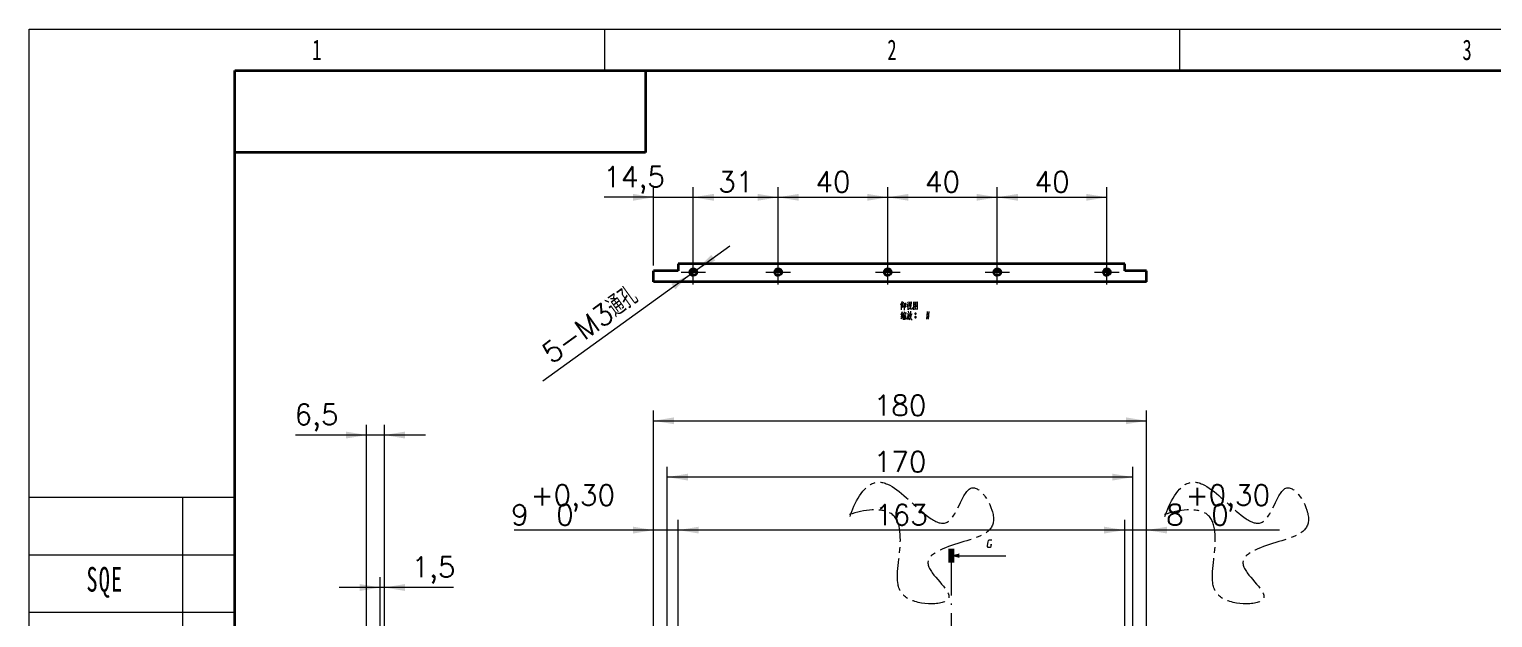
# Model space of a CAD drawing. Header units: millimetres. Extents: x -631 to 3210, y -446 to 2288.
# Drawn here: x 660 to 1194, y 1152 to 1366 of the extents above; entities that cross this region are included whole.
import ezdxf
from ezdxf.enums import TextEntityAlignment as Align

# ---------------------------------------------------------------- set-up
doc = ezdxf.new("R2010")
doc.units = ezdxf.units.MM
doc.linetypes.add('DASHDOT', pattern=[18.5, 12, -3, 0.5, -3])
doc.linetypes.add('点画线', pattern=[18, 12, -2, 2, -2])
doc.layers.get('0').update_dxf_attribs({"lineweight": 18})
for name, color, linetype, lineweight in [('中心线层', 1, '点画线', 18), ('尺寸线层', 3, 'Continuous', 18), ('粗实线层', 7, 'Continuous', 35), ('细实线层', 7, 'Continuous', 18)]:
    doc.layers.add(name, color=color, linetype=linetype, lineweight=lineweight)
doc.styles.get("Standard").update_dxf_attribs({"font": 'txt.shx', "bigfont": 'gbcbig.shx'})
doc.styles.add('标准', font='', dxfattribs={"width": 0.667})
doc.styles.get('标准').set_extended_font_data('宋体')
doc.dimstyles.get("Standard").update_dxf_attribs({"dimscale": 3, "dimtxt": 0.18, "dimasz": 0.18, "dimexe": 0.18, "dimexo": 0.0625, "dimgap": 0.09, "dimtad": 0, "dimtih": 1, "dimtoh": 1, "dimdec": 4, "dimzin": 0, "dimdsep": 46, "dimtxsty": 'Standard', "dimcen": 0.09, "dimdle": 0.36, "dimadec": 0, "dimazin": 0, "dimtfac": 1, "dimtdec": 4, "dimtofl": 0, "dimtmove": 0, "dimatfit": 3, "dimfxl": 0, "dimtolj": 1, "dimtzin": 0, "dimarcsym": 0})

# ---------------------------------------------------------------- blocks, each defined once
blk = doc.blocks.new('*X2')
at = {"layer": '尺寸线层', "linetype": 'Continuous'}
for p, q in [((-185, 91.49), (-210, 91.49)), ((-191.37, 91.49), (-191.37, -90.21)), ((-185, 84.49), (-210, 84.49)), ((-185, 77.49), (-210, 77.49))]:
    blk.add_line(p, q, dxfattribs=at)
at = {"layer": '粗实线层'}
for p, q in [((-185, -143.5), (-185, 143.5)), ((-185, 143.5), (205, 143.5)), ((-135, 143.5), (-135, 133.5)), ((-135, 133.5), (-185, 133.5))]:
    blk.add_line(p, q, dxfattribs=at)
at = {"layer": '细实线层'}
for p, q in [((-210, -148.5), (-210, 148.5)), ((-210, 148.5), (210, 148.5)), ((-140, 148.5), (-140, 143.5)), ((-70, 148.5), (-70, 143.5))]:
    blk.add_line(p, q, dxfattribs=at)
at = {"layer": '尺寸线层', "linetype": 'Continuous', "insert": (-200.8, 81.17), "char_height": 3, "width": 31.0587, "attachment_point": 5, "line_spacing_factor": 0.47619, "style": '标准'}
blk.add_mtext('\\T1.1;\\W0.667;SQE', dxfattribs=at)
at = {"layer": '尺寸线层', "style": '标准'}
for tag, height, width, p in [('T1', 2.5, 0.667, (-175, 146)), ('T2', 2.5, 0.667, (-105, 146)), ('T3', 2.5, 0.667, (-35, 146)), ('T4', 2.5, 0.667, (35, 146)), ('T5', 2.5, 0.667, (105, 146)), ('T6', 2.5, 0.667, (175, 146)), ('R1', 2.5, 0.667, (207.5, 111.38)), ('SQE', 3.5, 0.667, (-188.18, 80.99)), ('试制车间', 3.5, 0.28375, (-188.18, 73.99)), ('涂装车间（装配）', 3.5, 0.147264, (-188.18, 66.99)), ('涂装车间（涂装）', 3.5, 0.147264, (-188.18, 59.99)), ('国际内装车间', 3.5, 0.189302, (-188.18, 52.99)), ('地铁复合车间', 3.5, 0.186278, (-188.18, 46.02)), ('屏蔽门车间', 3.5, 0.225254, (-188.18, 39.14)), ('R2', 2.5, 0.667, (207.5, 37.12)), ('电器车间', 3.5, 0.292284, (-188.18, 32.21)), ('玻璃钢车间', 3.5, 0.225603, (-188.18, 25.29)), ('城轨内装车间', 3.5, 0.186278, (-188.18, 18.29)), ('不锈钢箱体车间', 3.5, 0.15932, (-188.18, 11.29)), ('门系统总装车间', 3.5, 0.161527, (-188.18, 4.29)), ('座椅厨房车间', 3.5, 0.186516, (-188.18, -2.71)), ('碳钢车间', 3.5, 0.28375, (-188.18, -9.71)), ('铝不锈钢车间', 3.5, 0.186397, (-188.18, -16.71)), ('风挡车间', 3.5, 0.284026, (-188.18, -23.71)), ('风道车间', 3.5, 0.284026, (-188.18, -30.71)), ('动车内装车间', 3.5, 0.186397, (-188.18, -37.71)), ('R3', 2.5, 0.667, (207.5, -37.12)), ('采购部', 3.5, 0.378308, (-188.18, -44.71)), ('检修服务部', 3.5, 0.223014, (-188.18, -51.71)), ('品管部', 3.5, 0.389426, (-188.18, -58.71)), ('生产保障部', 3.5, 0.223356, (-188.18, -65.71)), ('工业化部', 3.5, 0.281557, (-188.18, -72.71)), ('研发部', 3.5, 0.3788, (-188.18, -79.71)), ('旧底图总号', 3, 0.667, (-197.5, -100.5)), ('R4', 2.5, 0.667, (207.5, -111.38)), ('底图总号', 3, 0.667, (-197.5, -113.5)), ('签字', 3, 0.667, (-197.5, -126.5)), ('日期', 3, 0.667, (-197.5, -139.5)), ('B1', 2.5, 0.667, (-175, -146)), ('B2', 2.5, 0.667, (-105, -146)), ('B3', 2.5, 0.667, (-35, -146)), ('B4', 2.5, 0.667, (35, -146)), ('B5', 2.5, 0.667, (105, -146)), ('B6', 2.5, 0.667, (175, -146))]:
    blk.add_attdef(tag, text='', height=height, dxfattribs=dict(at, width=width)).set_placement(p, align=Align.MIDDLE_CENTER)
at = {"layer": '尺寸线层', "style": '标准', "width": 0.667}
blk.add_attdef('图号', text='', height=5.33, rotation=180, dxfattribs=at).set_placement((-160, 138.5), align=Align.MIDDLE_CENTER)
blk = doc.blocks.new('*X16')
at = {"layer": '尺寸线层', "linetype": 'Continuous'}
for points in [[(887.97, 1223.53), (895.47, 1224.78), (895.47, 1222.28)], [(1067.97, 1223.53), (1060.47, 1224.78), (1060.47, 1222.28)]]:
    blk.add_hatch(color=0, dxfattribs=at).paths.add_polyline_path(points, flags=0)
at = {"layer": '尺寸线层', "color": 0, "linetype": 'Continuous'}
for p, q in [((887.97, 1141.96), (887.97, 1227.28)), ((1067.97, 1141.96), (1067.97, 1227.28)), ((887.97, 1223.53), (1067.97, 1223.53))]:
    blk.add_line(p, q, dxfattribs=at)
at = {"layer": '尺寸线层', "color": 0, "insert": (977.97, 1229.16), "char_height": 7.5, "width": 36.4286, "attachment_point": 5}
blk.add_mtext('180', dxfattribs=at)
blk = doc.blocks.new('*X18')
at = {"color": 0, "char_height": 7.5, "width": 300, "attachment_point": 1, "rotation": 90}
for s, insert in [('-0,50', (812.65, 962.12)), ('0', (800.11, 971.4)), ('342', (808.36, 940.69))]:
    blk.add_mtext(s, dxfattribs=dict(at, insert=insert))
blk = doc.blocks.new('*X17')
at = {"layer": '尺寸线层', "linetype": 'Continuous'}
for points in [[(817.74, 1140.08), (818.99, 1132.58), (816.49, 1132.58)], [(817.74, 798.08), (818.99, 805.58), (816.49, 805.58)]]:
    blk.add_hatch(color=0, dxfattribs=at).paths.add_polyline_path(points, flags=0)
at = {"layer": '尺寸线层', "color": 0, "linetype": 'Continuous'}
for p, q in [((886.09, 1140.08), (813.99, 1140.08)), ((817.74, 1140.08), (817.74, 798.08)), ((886.09, 798.08), (813.99, 798.08))]:
    blk.add_line(p, q, dxfattribs=at)
at = {"layer": '尺寸线层', "color": 0}
blk.add_blockref('*X18', (0, 0), dxfattribs=at)
blk = doc.blocks.new('*X47')
at = {"layer": '尺寸线层', "linetype": 'Continuous'}
for points in [[(788.17, 1162.66), (780.67, 1161.41), (780.67, 1163.91)], [(789.67, 1162.66), (797.17, 1161.41), (797.17, 1163.91)]]:
    blk.add_hatch(color=0, dxfattribs=at).paths.add_polyline_path(points, flags=0)
at = {"layer": '尺寸线层', "color": 0, "linetype": 'Continuous'}
for p, q in [((788.17, 1136.96), (788.17, 1166.41)), ((789.67, 1141.96), (789.67, 1166.41)), ((814.91, 1162.66), (773.17, 1162.66))]:
    blk.add_line(p, q, dxfattribs=at)
at = {"layer": '尺寸线层', "color": 0, "insert": (807.59, 1169), "char_height": 7.5, "width": 29.2857, "attachment_point": 5}
blk.add_mtext('1,5', dxfattribs=at)
blk = doc.blocks.new('*X73')
at = {"layer": '尺寸线层', "linetype": 'Continuous'}
for points in [[(783.17, 1218.32), (775.67, 1217.07), (775.67, 1219.57)], [(789.67, 1218.32), (797.17, 1217.07), (797.17, 1219.57)]]:
    blk.add_hatch(color=0, dxfattribs=at).paths.add_polyline_path(points, flags=0)
at = {"layer": '尺寸线层', "color": 0, "linetype": 'Continuous'}
for p, q in [((783.17, 1141.96), (783.17, 1222.07)), ((789.67, 1141.96), (789.67, 1222.07)), ((804.67, 1218.32), (757.21, 1218.32))]:
    blk.add_line(p, q, dxfattribs=at)
at = {"layer": '尺寸线层', "color": 0, "insert": (764.89, 1224.66), "char_height": 7.5, "width": 30.7143, "attachment_point": 5}
blk.add_mtext('6,5', dxfattribs=at)
blk = doc.blocks.new('*X76')
at = {"layer": '尺寸线层', "linetype": 'Continuous'}
for points in [[(896.97, 1183.61), (904.47, 1182.36), (904.47, 1184.86)], [(1059.97, 1183.61), (1052.47, 1182.36), (1052.47, 1184.86)]]:
    blk.add_hatch(color=0, dxfattribs=at).paths.add_polyline_path(points, flags=0)
at = {"layer": '尺寸线层', "color": 0, "linetype": 'Continuous'}
for p, q in [((896.97, 1141.96), (896.97, 1187.36)), ((1059.97, 1141.96), (1059.97, 1187.36)), ((1059.97, 1183.61), (896.97, 1183.61))]:
    blk.add_line(p, q, dxfattribs=at)
at = {"layer": '尺寸线层', "color": 0, "insert": (978.47, 1189.23), "char_height": 7.5, "width": 36.4286, "attachment_point": 5}
blk.add_mtext('163', dxfattribs=at)
blk = doc.blocks.new('*X77')
at = {"layer": '尺寸线层', "linetype": 'Continuous'}
for points in [[(892.97, 1202.97), (900.47, 1201.72), (900.47, 1204.22)], [(1062.97, 1202.97), (1055.47, 1201.72), (1055.47, 1204.22)]]:
    blk.add_hatch(color=0, dxfattribs=at).paths.add_polyline_path(points, flags=0)
at = {"layer": '尺寸线层', "color": 0, "linetype": 'Continuous'}
for p, q in [((892.97, 1135.96), (892.97, 1206.72)), ((1062.97, 1202.97), (892.97, 1202.97)), ((1062.97, 1135.96), (1062.97, 1206.72))]:
    blk.add_line(p, q, dxfattribs=at)
at = {"layer": '尺寸线层', "color": 0, "insert": (977.97, 1208.59), "char_height": 7.5, "width": 36.4286, "attachment_point": 5}
blk.add_mtext('170', dxfattribs=at)
blk = doc.blocks.new('*X180')
at = {"color": 0, "char_height": 7.5, "width": 300, "attachment_point": 1}
for s, insert in [('+0,30', (1082.25, 1200.16)), ('8', (1075.11, 1192.98)), ('0', (1091.54, 1192.98))]:
    blk.add_mtext(s, dxfattribs=dict(at, insert=insert))
blk = doc.blocks.new('*X179')
at = {"layer": '尺寸线层', "linetype": 'Continuous'}
for points in [[(1059.97, 1183.61), (1052.47, 1182.36), (1052.47, 1184.86)], [(1067.97, 1183.61), (1075.47, 1182.36), (1075.47, 1184.86)]]:
    blk.add_hatch(color=0, dxfattribs=at).paths.add_polyline_path(points, flags=0)
at = {"layer": '尺寸线层', "color": 0, "linetype": 'Continuous'}
for p, q in [((1059.97, 1141.96), (1059.97, 1187.36)), ((1067.97, 1141.96), (1067.97, 1187.36)), ((1116.54, 1183.61), (1044.97, 1183.61))]:
    blk.add_line(p, q, dxfattribs=at)
at = {"layer": '尺寸线层', "color": 0}
blk.add_blockref('*X180', (0, 0), dxfattribs=at)
blk = doc.blocks.new('*X221')
at = {"color": 0, "char_height": 7.5, "width": 300, "attachment_point": 1}
for s, insert in [('+0,30', (843.08, 1200.16)), ('9', (835.94, 1192.98)), ('0', (852.37, 1192.98))]:
    blk.add_mtext(s, dxfattribs=dict(at, insert=insert))
blk = doc.blocks.new('*X220')
at = {"layer": '尺寸线层', "linetype": 'Continuous'}
for points in [[(887.97, 1183.61), (880.47, 1182.36), (880.47, 1184.86)], [(896.97, 1183.61), (904.47, 1182.36), (904.47, 1184.86)]]:
    blk.add_hatch(color=0, dxfattribs=at).paths.add_polyline_path(points, flags=0)
at = {"layer": '尺寸线层', "color": 0, "linetype": 'Continuous'}
for p, q in [((887.97, 1141.96), (887.97, 1187.36)), ((896.97, 1141.96), (896.97, 1187.36)), ((911.97, 1183.61), (837.01, 1183.61))]:
    blk.add_line(p, q, dxfattribs=at)
at = {"layer": '尺寸线层', "color": 0}
blk.add_blockref('*X221', (0, 0), dxfattribs=at)
blk = doc.blocks.new('*X232')
at = {"layer": '尺寸线层', "linetype": 'Continuous'}
for points in [[(887.97, 1305.14), (880.47, 1306.39), (880.47, 1303.89)], [(902.47, 1305.14), (909.97, 1306.39), (909.97, 1303.89)]]:
    blk.add_hatch(color=0, dxfattribs=at).paths.add_polyline_path(points, flags=0)
at = {"layer": '尺寸线层', "color": 0, "linetype": 'Continuous'}
for p, q in [((887.97, 1305.14), (869.96, 1305.14)), ((887.97, 1280.18), (887.97, 1308.89)), ((887.97, 1305.14), (917.47, 1305.14)), ((902.47, 1279.68), (902.47, 1308.89))]:
    blk.add_line(p, q, dxfattribs=at)
at = {"layer": '尺寸线层', "color": 0, "insert": (880.85, 1311.48), "char_height": 7.5, "width": 43.5714, "attachment_point": 5}
blk.add_mtext('14,5', dxfattribs=at)
blk = doc.blocks.new('*X233')
at = {"layer": '尺寸线层', "linetype": 'Continuous'}
for points in [[(902.47, 1305.14), (909.97, 1306.39), (909.97, 1303.89)], [(933.47, 1305.14), (925.97, 1306.39), (925.97, 1303.89)]]:
    blk.add_hatch(color=0, dxfattribs=at).paths.add_polyline_path(points, flags=0)
at = {"layer": '尺寸线层', "color": 0, "linetype": 'Continuous'}
for p, q in [((902.47, 1279.68), (902.47, 1308.89)), ((902.47, 1305.14), (933.47, 1305.14)), ((933.47, 1279.68), (933.47, 1308.89))]:
    blk.add_line(p, q, dxfattribs=at)
at = {"layer": '尺寸线层', "color": 0, "insert": (917.97, 1310.77), "char_height": 7.5, "width": 20, "attachment_point": 5}
blk.add_mtext('31', dxfattribs=at)
blk = doc.blocks.new('*X234')
at = {"layer": '尺寸线层', "linetype": 'Continuous'}
for points in [[(933.47, 1305.14), (940.97, 1306.39), (940.97, 1303.89)], [(973.47, 1305.14), (965.97, 1306.39), (965.97, 1303.89)]]:
    blk.add_hatch(color=0, dxfattribs=at).paths.add_polyline_path(points, flags=0)
at = {"layer": '尺寸线层', "color": 0, "linetype": 'Continuous'}
for p, q in [((933.47, 1279.68), (933.47, 1308.89)), ((933.47, 1305.14), (973.47, 1305.14)), ((973.47, 1279.68), (973.47, 1308.89))]:
    blk.add_line(p, q, dxfattribs=at)
at = {"layer": '尺寸线层', "color": 0, "insert": (953.47, 1310.77), "char_height": 7.5, "width": 24.2857, "attachment_point": 5}
blk.add_mtext('40', dxfattribs=at)
blk = doc.blocks.new('*X235')
at = {"layer": '尺寸线层', "linetype": 'Continuous'}
for points in [[(973.47, 1305.14), (980.97, 1306.39), (980.97, 1303.89)], [(1013.47, 1305.14), (1005.97, 1306.39), (1005.97, 1303.89)]]:
    blk.add_hatch(color=0, dxfattribs=at).paths.add_polyline_path(points, flags=0)
at = {"layer": '尺寸线层', "color": 0, "linetype": 'Continuous'}
for p, q in [((973.47, 1279.68), (973.47, 1308.89)), ((973.47, 1305.14), (1013.47, 1305.14)), ((1013.47, 1279.68), (1013.47, 1308.89))]:
    blk.add_line(p, q, dxfattribs=at)
at = {"layer": '尺寸线层', "color": 0, "insert": (993.47, 1310.77), "char_height": 7.5, "width": 24.2857, "attachment_point": 5}
blk.add_mtext('40', dxfattribs=at)
blk = doc.blocks.new('*X236')
at = {"layer": '尺寸线层', "linetype": 'Continuous'}
for points in [[(1013.47, 1305.14), (1020.97, 1306.39), (1020.97, 1303.89)], [(1053.47, 1305.14), (1045.97, 1306.39), (1045.97, 1303.89)]]:
    blk.add_hatch(color=0, dxfattribs=at).paths.add_polyline_path(points, flags=0)
at = {"layer": '尺寸线层', "color": 0, "linetype": 'Continuous'}
for p, q in [((1013.47, 1279.68), (1013.47, 1308.89)), ((1013.47, 1305.14), (1053.47, 1305.14)), ((1053.47, 1279.68), (1053.47, 1308.89))]:
    blk.add_line(p, q, dxfattribs=at)
at = {"layer": '尺寸线层', "color": 0, "insert": (1033.47, 1310.77), "char_height": 7.5, "width": 24.2857, "attachment_point": 5}
blk.add_mtext('40', dxfattribs=at)
blk = doc.blocks.new('*X243')
at = {"layer": '尺寸线层', "linetype": 'Continuous'}
for points in [[(903.69, 1278.69), (909.03, 1284.09), (910.5, 1282.06)], [(901.25, 1276.93), (894.44, 1273.55), (895.9, 1271.53)]]:
    blk.add_hatch(color=0, dxfattribs=at).paths.add_polyline_path(points, flags=0)
at = {"layer": '尺寸线层', "color": 0, "linetype": 'Continuous'}
blk.add_line((847.48, 1238.1), (915.85, 1287.47), dxfattribs=at)
at = {"layer": '尺寸线层', "color": 0, "insert": (864.63, 1258.71), "char_height": 7.5, "width": 103.8929, "attachment_point": 5, "rotation": 35.8341}
blk.add_mtext('5-M3通孔', dxfattribs=at)

msp = doc.modelspace()

# ---------------------------------------------------------------- hatches: boundary and pattern name
at = {"lineweight": 13}
msp.add_hatch(color=7, dxfattribs=at).paths.add_polyline_path([(999.57, 1175.084), (996.57, 1174.28), (999.57, 1173.476)], flags=0)

# ---------------------------------------------------------------- linework, layer by layer
at = {"color": 7, "lineweight": 35, "ltscale": 0.1}
for p, q in [((887.97, 1274.308), (887.97, 1278.308)), ((1067.97, 1274.308), (1067.97, 1278.308))]:
    msp.add_line(p, q, dxfattribs=at)
at = {"color": 7, "lineweight": 35, "ltscale": 0.225}
msp.add_line((896.97, 1278.308), (887.97, 1278.308), dxfattribs=at)
at = {"color": 7, "lineweight": 35, "ltscale": 0.0625}
for p, q in [((896.97, 1280.808), (896.97, 1278.308)), ((1059.97, 1278.308), (1059.97, 1280.808))]:
    msp.add_line(p, q, dxfattribs=at)
at = {"color": 7, "lineweight": 35}
for p, q in [((1059.97, 1280.808), (896.97, 1280.808)), ((1067.97, 1274.308), (887.97, 1274.308))]:
    msp.add_line(p, q, dxfattribs=at)
at = {"color": 7, "lineweight": 35, "ltscale": 0.016162}
msp.add_line((901.323, 1278.308), (901.97, 1278.308), dxfattribs=at)
at = {"color": 7, "lineweight": 35, "ltscale": 0.041144}
for p, q in [((901.97, 1278.308), (903.615, 1278.308)), ((1052.324, 1278.308), (1053.97, 1278.308))]:
    msp.add_line(p, q, dxfattribs=at)
at = {"color": 7, "lineweight": 13, "ltscale": 0.041141}
for p, q in [((901.97, 1278.308), (901.97, 1276.663)), ((1053.97, 1276.663), (1053.97, 1278.308))]:
    msp.add_line(p, q, dxfattribs=at)
at = {"color": 7, "lineweight": 35, "ltscale": 0.057288}
for p, q in [((932.324, 1278.308), (934.615, 1278.308)), ((972.324, 1278.308), (974.615, 1278.308)), ((1012.324, 1278.308), (1014.615, 1278.308))]:
    msp.add_line(p, q, dxfattribs=at)
at = {"color": 7, "lineweight": 35, "ltscale": 0.016144}
msp.add_line((1053.97, 1278.308), (1054.615, 1278.308), dxfattribs=at)
at = {"color": 7, "lineweight": 35, "ltscale": 0.2}
msp.add_line((1067.97, 1278.308), (1059.97, 1278.308), dxfattribs=at)
at = {"color": 7, "lineweight": 100, "ltscale": 0.125}
msp.add_line((996.57, 1176.78), (996.57, 1171.78), dxfattribs=at)
at = {"color": 7, "lineweight": 13}
msp.add_line((996.57, 1174.28), (1016.57, 1174.28), dxfattribs=at)
at = {"color": 7, "linetype": 'DASHDOT', "lineweight": 13}
msp.add_line((996.57, 1171.78), (996.57, 761.785), dxfattribs=at)
at = {"color": 7, "lineweight": 13}
for points in [[(978.669, 1267.063), (978.074, 1265.768)], [(978.459, 1264.018), (978.459, 1265.243), (978.459, 1266.503)], [(978.879, 1266.363), (979.3, 1266.888)], [(978.879, 1266.503), (978.879, 1264.928)], [(979.439, 1266.538), (979.439, 1265.243), (979.439, 1263.913)], [(979.929, 1264.928), (980.034, 1266.643)], [(980.665, 1267.028), (980.945, 1266.608)], [(981.435, 1266.993), (981.435, 1265.313)], [(982.099, 1266.818), (981.435, 1266.748)], [(982.03, 1265.243), (982.099, 1266.923)], [(982.869, 1267.028), (982.869, 1265.558), (982.869, 1264.053)], [(982.869, 1266.993), (982.869, 1265.593), (982.869, 1264.193)], [(984.34, 1266.853), (982.869, 1266.713)], [(983.639, 1266.573), (983.08, 1265.768)], [(983.639, 1265.803), (983.99, 1266.433)], [(984.304, 1264.228), (984.304, 1265.593), (984.34, 1266.993)], [(978.179, 1260.833), (978.879, 1261.218)], [(978.635, 1262.268), (978.215, 1262.128)], [(978.705, 1263.283), (978.25, 1262.198)], [(978.284, 1261.498), (978.81, 1261.673)], [(978.774, 1262.513), (978.32, 1261.498)], [(979.09, 1261.988), (978.774, 1261.498)], [(978.879, 1264.928), (979.405, 1265.453)], [(979.02, 1262.968), (978.915, 1262.408)], [(979.02, 1262.828), (980.07, 1262.968)], [(979.264, 1262.548), (979.09, 1261.988)], [(979.125, 1262.058), (979.125, 1260.343)], [(979.334, 1262.268), (980.034, 1262.373)], [(979.405, 1263.458), (979.58, 1263.073)], [(979.405, 1261.848), (979.439, 1260.448)], [(979.405, 1261.743), (979.929, 1261.813)], [(979.439, 1266.328), (979.965, 1266.398)], [(979.439, 1261.183), (979.824, 1261.253)], [(979.649, 1262.303), (979.58, 1261.743)], [(979.929, 1264.928), (979.649, 1265.278)], [(979.965, 1261.918), (979.895, 1260.518)], [(980.105, 1263.073), (979.965, 1262.618)], [(981.014, 1266.363), (980.84, 1265.873), (980.349, 1265.138)], [(980.875, 1262.688), (980.77, 1261.778), (980.665, 1261.358), (980.349, 1260.483)], [(980.385, 1266.153), (980.945, 1266.223)], [(980.385, 1262.618), (981.435, 1262.758)], [(981.189, 1262.198), (981.084, 1261.358), (980.945, 1260.518), (980.734, 1260.798)], [(980.804, 1262.023), (981.189, 1262.093)], [(980.84, 1265.873), (980.84, 1264.088)], [(980.84, 1265.698), (981.155, 1265.383)], [(980.875, 1263.528), (980.98, 1262.968)], [(980.945, 1264.088), (981.224, 1264.368)], [(981.224, 1264.368), (981.47, 1264.718)], [(981.574, 1262.198), (981.399, 1261.638)], [(981.645, 1265.348), (981.47, 1264.718)], [(981.504, 1261.953), (982.064, 1260.518)], [(981.715, 1262.828), (981.574, 1262.198)], [(981.855, 1261.568), (981.574, 1260.938)], [(981.75, 1266.398), (981.645, 1265.348)], [(981.645, 1262.443), (982.345, 1262.583)], [(981.784, 1263.563), (981.715, 1262.828)], [(981.784, 1264.368), (981.784, 1265.453)], [(981.925, 1264.263), (981.784, 1264.368)], [(982.064, 1262.513), (981.855, 1261.568)], [(982.345, 1264.263), (981.925, 1264.263)], [(982.345, 1264.893), (982.345, 1264.263)], [(982.869, 1264.298), (984.234, 1264.403)], [(982.939, 1265.103), (983.429, 1265.523)], [(983.395, 1266.013), (984.095, 1265.278)], [(983.395, 1264.928), (983.744, 1264.543)], [(983.395, 1262.653), (983.78, 1262.653)], [(983.395, 1261.393), (983.78, 1261.393)], [(983.429, 1266.223), (983.885, 1266.293)], [(983.429, 1265.523), (983.639, 1265.803)], [(983.429, 1262.758), (983.744, 1262.758)], [(983.429, 1262.513), (983.744, 1262.513)], [(983.429, 1261.498), (983.744, 1261.498)], [(983.429, 1261.253), (983.744, 1261.253)], [(983.5, 1265.313), (983.744, 1265.033)], [(984.095, 1265.278), (984.27, 1265.313)], [(984.304, 1264.123), (984.304, 1264.228), (984.234, 1264.403)], [(987.84, 1263.388), (987.734, 1261.988), (987.629, 1260.588)], [(987.84, 1262.653), (988.224, 1262.653)], [(987.84, 1261.393), (988.224, 1261.393)], [(987.875, 1262.758), (988.189, 1262.758)], [(987.875, 1262.513), (988.189, 1262.513)], [(987.875, 1261.498), (988.189, 1261.498)], [(987.875, 1261.253), (988.189, 1261.253)], [(988.435, 1263.388), (988.33, 1261.988), (988.224, 1260.588)], [(979.895, 1260.693), (979.474, 1260.623)], [(981.574, 1260.938), (981.189, 1260.413)], [(982.064, 1260.518), (982.379, 1260.518)], [(1011.198, 1178.375), (1011.023, 1177.255), (1010.077, 1177.255), (1009.938, 1177.675), (1009.903, 1177.99), (1010.077, 1179.39), (1010.253, 1179.88), (1010.532, 1180.055), (1011.478, 1180.055)], [(1010.988, 1178.375), (1011.407, 1178.375)]]:
    msp.add_lwpolyline(points, dxfattribs=at)
for points in [[(983.5, 1262.443), (983.675, 1262.443), (983.78, 1262.548), (983.78, 1262.723), (983.675, 1262.828), (983.5, 1262.828), (983.395, 1262.723), (983.395, 1262.548)], [(983.5, 1261.183), (983.675, 1261.183), (983.78, 1261.288), (983.78, 1261.463), (983.675, 1261.568), (983.5, 1261.568), (983.395, 1261.463), (983.395, 1261.288)], [(987.945, 1262.443), (988.119, 1262.443), (988.224, 1262.548), (988.224, 1262.723), (988.119, 1262.828), (987.945, 1262.828), (987.84, 1262.723), (987.84, 1262.548)], [(987.945, 1261.183), (988.119, 1261.183), (988.224, 1261.288), (988.224, 1261.463), (988.119, 1261.568), (987.945, 1261.568), (987.84, 1261.463), (987.84, 1261.288)]]:
    msp.add_lwpolyline(points, close=True, dxfattribs=at)
at = {"color": 7, "lineweight": 35}
for centre in [(902.47, 1277.808), (933.47, 1277.808), (973.47, 1277.808), (1013.47, 1277.808), (1053.47, 1277.808)]:
    msp.add_circle(centre, 1.25, dxfattribs=at)
at = {"layer": '中心线层'}
for p, q in [((897.97, 1277.808), (906.97, 1277.808)), ((902.47, 1273.308), (902.47, 1282.308)), ((928.97, 1277.808), (937.97, 1277.808)), ((933.47, 1273.308), (933.47, 1282.308)), ((968.97, 1277.808), (977.97, 1277.808)), ((973.47, 1273.308), (973.47, 1282.308)), ((1008.97, 1277.808), (1017.97, 1277.808)), ((1013.47, 1273.308), (1013.47, 1282.308)), ((1048.97, 1277.808), (1057.97, 1277.808)), ((1053.47, 1273.308), (1053.47, 1282.308))]:
    msp.add_line(p, q, dxfattribs=at)
for points, knots in [([(959.684, 1188.571), (961.141, 1193.437), (968.004, 1206.019), (981.812, 1194.39), (997.157, 1179.394), (1002.726, 1207.787), (1017.182, 1183.754), (1000.609, 1179.458), (981.111, 1172.764), (1004.651, 1155.992), (974.582, 1155.875), (978.198, 1173.984), (978.66, 1193.1), (964.411, 1191.005), (959.554, 1189.274)], [0, 0, 0, 0, 2745.0536139, 5490.1072279, 8235.1608418, 10980.2144558, 13559.4983743, 16138.7822928, 18718.0662113, 21297.3501298, 24083.888121, 26870.4261123, 29656.9641035, 32443.5020947, 32443.5020947, 32443.5020947, 32443.5020947]), ([(1074.686, 1188.571), (1076.143, 1193.437), (1083.005, 1206.019), (1096.814, 1194.39), (1112.159, 1179.394), (1117.727, 1207.787), (1132.184, 1183.754), (1115.611, 1179.458), (1096.113, 1172.764), (1119.653, 1155.992), (1089.584, 1155.875), (1093.2, 1173.984), (1093.662, 1193.1), (1079.412, 1191.005), (1074.556, 1189.274)], [0, 0, 0, 0, 2862.4210349, 5724.8420697, 8587.2631046, 11449.6841395, 14139.2478354, 16828.8115312, 19518.3752271, 22207.938923, 25113.6180398, 28019.2971566, 30924.9762734, 33830.6553902, 33830.6553902, 33830.6553902, 33830.6553902])]:
    msp.add_open_spline(points, degree=3, knots=knots, dxfattribs=at)
at = {"layer": '细实线层'}
for centre in [(902.47, 1277.808), (933.47, 1277.808), (973.47, 1277.808), (1013.47, 1277.808), (1053.47, 1277.808)]:
    msp.add_arc(centre, 1.5, 0, 270, dxfattribs=at)

# ---------------------------------------------------------------- block references
ref = msp.add_blockref('*X2', (1290, 921), dxfattribs=dict(xscale=3, yscale=3, zscale=3))
ref.add_attrib('T1', '1', dxfattribs={"layer": '尺寸线层', "height": 7.5, "style": '标准', "width": 0.667}).set_placement((765, 1359), align=Align.MIDDLE_CENTER)
ref.add_attrib('T2', '2', dxfattribs={"layer": '尺寸线层', "height": 7.5, "style": '标准', "width": 0.667}).set_placement((975, 1359), align=Align.MIDDLE_CENTER)
ref.add_attrib('T3', '3', dxfattribs={"layer": '尺寸线层', "height": 7.5, "style": '标准', "width": 0.667}).set_placement((1185, 1359), align=Align.MIDDLE_CENTER)

# ---------------------------------------------------------------- dimensions: what is measured, and where the dimension line sits
at = {"layer": '尺寸线层'}
for base, p1, p2, override, picture, middle in [((902.47, 1305.14), (887.97, 1278.308), (902.47, 1277.808), {"dimtxt": 2.5, "dimasz": 2.5, "dimexe": 1.25, "dimexo": 0.625, "dimgap": 0.625, "dimtad": 1, "dimdec": 2, "dimzin": 8, "dimdsep": 44, "dimsah": 1, "dimdle": 5, "dimtdec": 2, "dimtofl": 1, "dimatfit": 0, "dimtfill": 1, "dimtzin": 8}, '*X232', (880.854, 1305.14)), ((933.47, 1305.14), (902.47, 1277.808), (933.47, 1277.808), {"dimtxt": 2.5, "dimasz": 2.5, "dimexe": 1.25, "dimexo": 0.625, "dimgap": 0.625, "dimtad": 1, "dimdec": 2, "dimzin": 8, "dimdsep": 44, "dimsah": 1, "dimdle": 5, "dimtdec": 2, "dimtofl": 1, "dimatfit": 0, "dimtfill": 1, "dimtzin": 8}, '*X233', (917.97, 1305.14)), ((973.47, 1305.14), (933.47, 1277.808), (973.47, 1277.808), {"dimtxt": 2.5, "dimasz": 2.5, "dimexe": 1.25, "dimexo": 0.625, "dimgap": 0.625, "dimtad": 1, "dimdec": 2, "dimzin": 8, "dimdsep": 44, "dimsah": 1, "dimdle": 5, "dimtdec": 2, "dimtofl": 1, "dimatfit": 0, "dimtfill": 1, "dimtzin": 8}, '*X234', (953.47, 1305.14)), ((1013.47, 1305.14), (973.47, 1277.808), (1013.47, 1277.808), {"dimtxt": 2.5, "dimasz": 2.5, "dimexe": 1.25, "dimexo": 0.625, "dimgap": 0.625, "dimtad": 1, "dimdec": 2, "dimzin": 8, "dimdsep": 44, "dimsah": 1, "dimdle": 5, "dimtdec": 2, "dimtofl": 1, "dimatfit": 0, "dimtfill": 1, "dimtzin": 8}, '*X235', (993.47, 1305.14)), ((1053.47, 1305.14), (1013.47, 1277.808), (1053.47, 1277.808), {"dimtxt": 2.5, "dimasz": 2.5, "dimexe": 1.25, "dimexo": 0.625, "dimgap": 0.625, "dimtad": 1, "dimdec": 2, "dimzin": 8, "dimdsep": 44, "dimsah": 1, "dimdle": 5, "dimtdec": 2, "dimtofl": 1, "dimatfit": 0, "dimtfill": 1, "dimtzin": 8}, '*X236', (1033.47, 1305.14)), ((783.169, 1218.322), (789.669, 1140.08), (783.169, 1140.08), {"dimtxt": 2.5, "dimasz": 2.5, "dimexe": 1.25, "dimexo": 0.625, "dimgap": 0.625, "dimtad": 1, "dimtih": 0, "dimtoh": 0, "dimdec": 2, "dimzin": 8, "dimdsep": 44, "dimsah": 1, "dimdle": 5, "dimtdec": 2, "dimtofl": 1, "dimatfit": 0, "dimtfill": 1, "dimtzin": 8}, '*X73', (764.99, 1218.322)), ((892.97, 1202.968), (1062.97, 1134.08), (892.97, 1134.08), {"dimtxt": 2.5, "dimasz": 2.5, "dimexe": 1.25, "dimexo": 0.625, "dimgap": 0.625, "dimtad": 1, "dimtih": 0, "dimtoh": 0, "dimdec": 2, "dimzin": 8, "dimdsep": 44, "dimsah": 1, "dimdle": 5, "dimtdec": 2, "dimtofl": 1, "dimatfit": 0, "dimtfill": 1, "dimtzin": 8}, '*X77', (977.97, 1202.968)), ((896.97, 1183.61), (1059.97, 1140.08), (896.97, 1140.08), {"dimtxt": 2.5, "dimasz": 2.5, "dimexe": 1.25, "dimexo": 0.625, "dimgap": 0.625, "dimtad": 1, "dimtih": 0, "dimtoh": 0, "dimdec": 2, "dimzin": 8, "dimdsep": 44, "dimsah": 1, "dimdle": 5, "dimtdec": 2, "dimtofl": 1, "dimatfit": 0, "dimtfill": 1, "dimtzin": 8}, '*X76', (978.47, 1183.61))]:
    dim = msp.add_linear_dim(base=base, p1=p1, p2=p2, dimstyle='Standard', override=override, dxfattribs=at)
    dim.commit()
    dim.dimension.update_dxf_attribs({"geometry": picture, "text_midpoint": middle})
dim = msp.add_diameter_dim_2p(p1=(903.686, 1278.686), p2=(901.253, 1276.93), dimstyle='Standard', override={"dimtxt": 2.5, "dimasz": 2.5, "dimexe": 1.25, "dimexo": 0.625, "dimgap": 0.625, "dimtad": 1, "dimtih": 0, "dimtoh": 0, "dimdec": 2, "dimzin": 8, "dimdsep": 44, "dimpost": '5-M<>通孔', "dimsah": 1, "dimdle": 5, "dimtdec": 2, "dimtofl": 1, "dimtmove": 0, "dimatfit": 1, "dimtfill": 1, "dimtzin": 8}, dxfattribs=at)
dim.commit()
dim.dimension.update_dxf_attribs({"geometry": '*X243', "text_midpoint": (868.537, 1253.304), "dimtype": 163})
for base, p2, angle, override, picture, middle in [((817.736, 798.08), (887.97, 798.08), 90, {"dimtxt": 2.5, "dimasz": 2.5, "dimexe": 1.25, "dimexo": 0.625, "dimgap": 0.625, "dimtad": 1, "dimtih": 0, "dimtoh": 0, "dimdec": 2, "dimzin": 8, "dimdsep": 44, "dimsah": 1, "dimdle": 5, "dimtol": 1, "dimtp": 0, "dimtm": 0.5, "dimtdec": 2, "dimtofl": 1, "dimatfit": 0, "dimtfill": 1, "dimtzin": 8}, '*X17', (817.736, 969.08)), ((1067.97, 1223.534), (1067.97, 1140.08), 180, {"dimtxt": 2.5, "dimasz": 2.5, "dimexe": 1.25, "dimexo": 0.625, "dimgap": 0.625, "dimtad": 1, "dimtih": 0, "dimtoh": 0, "dimdec": 2, "dimzin": 8, "dimdsep": 44, "dimsah": 1, "dimdle": 5, "dimtdec": 2, "dimtofl": 1, "dimatfit": 0, "dimtfill": 1, "dimtzin": 8}, '*X16', (977.97, 1223.534))]:
    dim = msp.add_linear_dim(base=base, p1=(887.97, 1140.08), p2=p2, angle=angle, dimstyle='Standard', override=override, dxfattribs=at)
    dim.commit()
    dim.dimension.update_dxf_attribs({"geometry": picture, "text_midpoint": middle})
for base, p1, p2, override, picture, middle in [((887.97, 1183.61), (896.97, 1140.08), (887.97, 1140.08), {"dimtxt": 2.5, "dimasz": 2.5, "dimexe": 1.25, "dimexo": 0.625, "dimgap": 0.625, "dimtad": 1, "dimtih": 0, "dimtoh": 0, "dimdec": 2, "dimzin": 8, "dimdsep": 44, "dimsah": 1, "dimdle": 5, "dimtol": 1, "dimtp": 0.3, "dimtm": 0, "dimtdec": 2, "dimtofl": 1, "dimatfit": 0, "dimtfill": 1, "dimtzin": 8}, '*X220', (857.191, 1183.61)), ((1059.97, 1183.61), (1067.97, 1140.08), (1059.97, 1140.08), {"dimtxt": 2.5, "dimasz": 2.5, "dimexe": 1.25, "dimexo": 0.625, "dimgap": 0.625, "dimtad": 1, "dimtih": 0, "dimtoh": 0, "dimdec": 2, "dimzin": 8, "dimdsep": 44, "dimsah": 1, "dimdle": 5, "dimtol": 1, "dimtp": 0.3, "dimtm": 0, "dimtdec": 2, "dimtofl": 1, "dimatfit": 0, "dimtfill": 1, "dimtzin": 8}, '*X179', (1096.361, 1183.61)), ((788.169, 1162.657), (789.669, 1140.08), (788.169, 1135.08), {"dimtxt": 2.5, "dimasz": 2.5, "dimexe": 1.25, "dimexo": 0.625, "dimgap": 0.625, "dimtad": 1, "dimtih": 0, "dimtoh": 0, "dimdec": 2, "dimzin": 8, "dimdsep": 44, "dimsah": 1, "dimdle": 5, "dimtdec": 2, "dimtofl": 1, "dimatfit": 0, "dimtfill": 1, "dimtzin": 8}, '*X47', (807.59, 1162.657))]:
    dim = msp.add_linear_dim(base=base, p1=p1, p2=p2, dimstyle='Standard', override=override, dxfattribs=at)
    dim.commit()
    dim.dimension.update_dxf_attribs({"geometry": picture, "text_midpoint": middle, "dimtype": 160})

doc.saveas('drawing.dxf')
